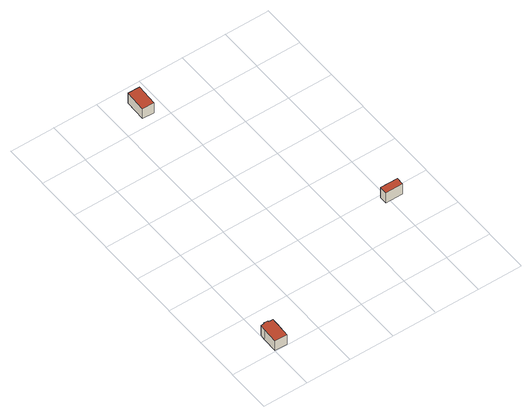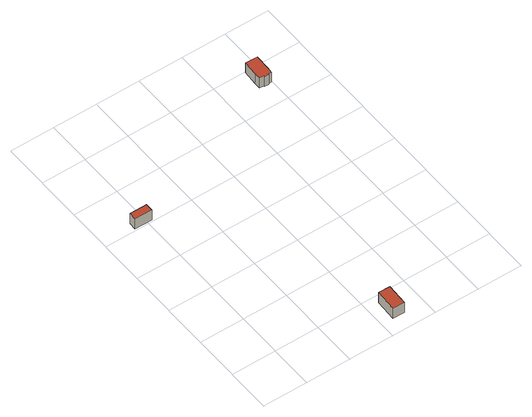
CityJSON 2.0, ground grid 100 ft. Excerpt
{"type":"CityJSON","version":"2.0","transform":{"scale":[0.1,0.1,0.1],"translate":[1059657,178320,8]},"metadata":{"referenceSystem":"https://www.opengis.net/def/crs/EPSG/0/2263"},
"CityObjects":{
"building1":{"type":"Building","attributes":{"name":"Bldg_3210011828","BIN":"4290905"},"geometry":[{"type":"MultiSurface","lod":"2","boundaries":[[[0,1,2,3,4,5,6,7,8,9]],[[10,11,12,13,14,15,16,17,18,19]],[[0,9,19,18]],[[1,0,18,17]],[[2,1,17,16]],[[3,2,16,15]],[[4,3,15,14]],[[5,4,14,13]],[[6,5,13,12]],[[7,6,12,11]],[[8,7,11,10]],[[9,8,10,19]]],"semantics":{"surfaces":[{"type":"RoofSurface","BIN":"4290905"},{"type":"GroundSurface"},{"type":"WallSurface"}],"values":[0,1,2,2,2,2,2,2,2,2,2,2]}}]},
"building2":{"type":"Building","attributes":{"name":"Bldg_3210016842","BIN":"4534852"},"geometry":[{"type":"MultiSurface","lod":"2","boundaries":[[[20,21,22,23]],[[24,25,26,27]],[[22,21,27,26]],[[23,22,26,25]],[[20,23,25,24]],[[21,20,24,27]]],"semantics":{"surfaces":[{"type":"RoofSurface","BIN":"4534852"},{"type":"GroundSurface"},{"type":"WallSurface"}],"values":[0,1,2,2,2,2]}}]},
"building3":{"type":"Building","attributes":{"name":"Bldg_3210008246","BIN":"4290895"},"geometry":[{"type":"MultiSurface","lod":"2","boundaries":[[[28,29,30,31]],[[32,33,34,35]],[[35,34,31,30]],[[32,35,30,29]],[[33,32,29,28]],[[34,33,28,31]]],"semantics":{"surfaces":[{"type":"GroundSurface"},{"type":"RoofSurface","BIN":"4290895"},{"type":"WallSurface"}],"values":[0,1,2,2,2,2]}}]}
},
"vertices":[
[99,503,281],[98,485,281],[23,488,281],[19,359,281],[7,11,281],[278,2,281],[289,330,281],[294,472,281],[194,475,281],[195,500,281],[194,475,5],[294,472,5],[289,330,5],[278,2,5],[7,11,5],[19,359,5],[23,488,5],[98,485,5],[99,503,5],[195,500,5],
[1486,6669,311],[1467,6185,311],[1730,6174,311],[1749,6659,311],[1486,6669,35],[1749,6659,35],[1730,6174,35],[1467,6185,35],
[3897,1787,3],[3898,1960,3],[4285,1957,3],[4283,1784,3],[3898,1960,282],[3897,1787,282],[4283,1784,282],[4285,1957,282]
]}
